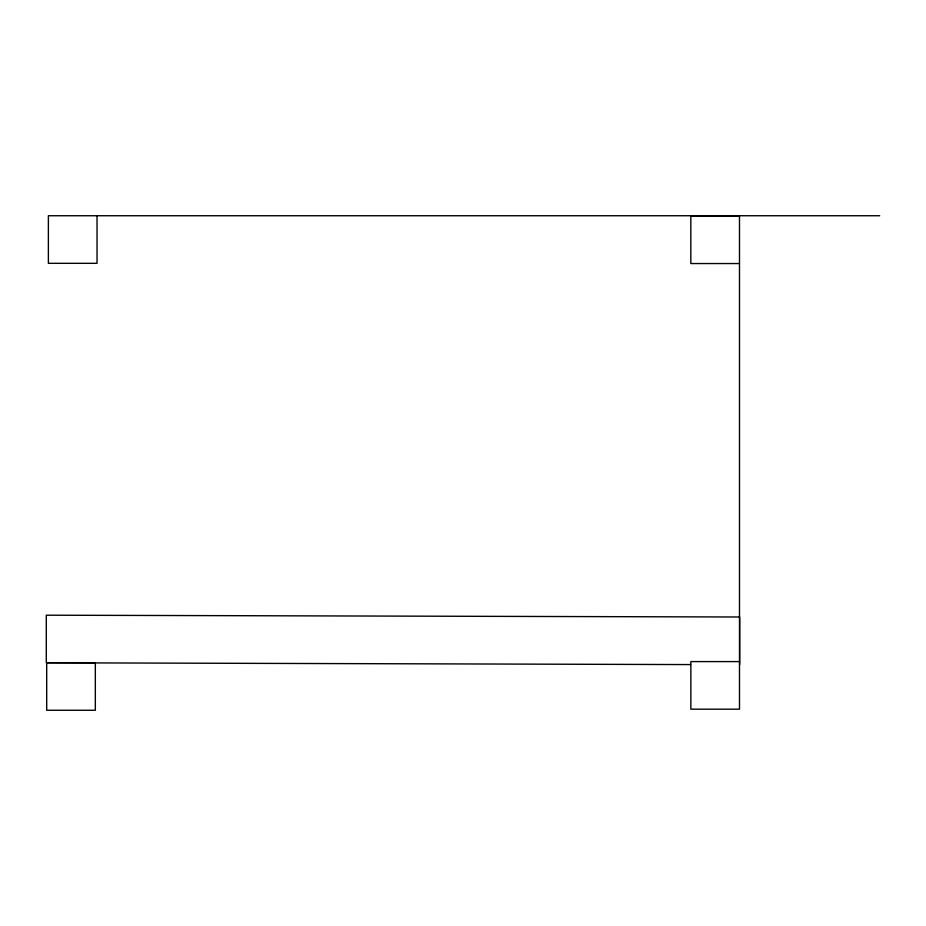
<?xml version="1.0" encoding="UTF-8"?>
<svg xmlns="http://www.w3.org/2000/svg" width="926" height="926" viewBox="0 0 926 926"><rect width="100%" height="100%" fill="white"/><g stroke="black" fill="none" stroke-linecap="round" stroke-linejoin="round"><path stroke-width="1.39" d="M879.7 215.735L48.383 215.735L48.383 263.32L97.033 263.32L97.033 215.735M739.457 215.966L690.819 215.966L690.819 263.551L739.457 263.551M739.492 661.592L690.854 661.592L690.854 709.177L739.492 709.177L739.492 215.735M690.599 664.579L46.3 662.784L46.3 615.2L739.7 616.994L739.7 664.579M95.332 662.68L46.694 662.68L46.694 710.265L95.332 710.265L95.332 662.68"/></g></svg>
